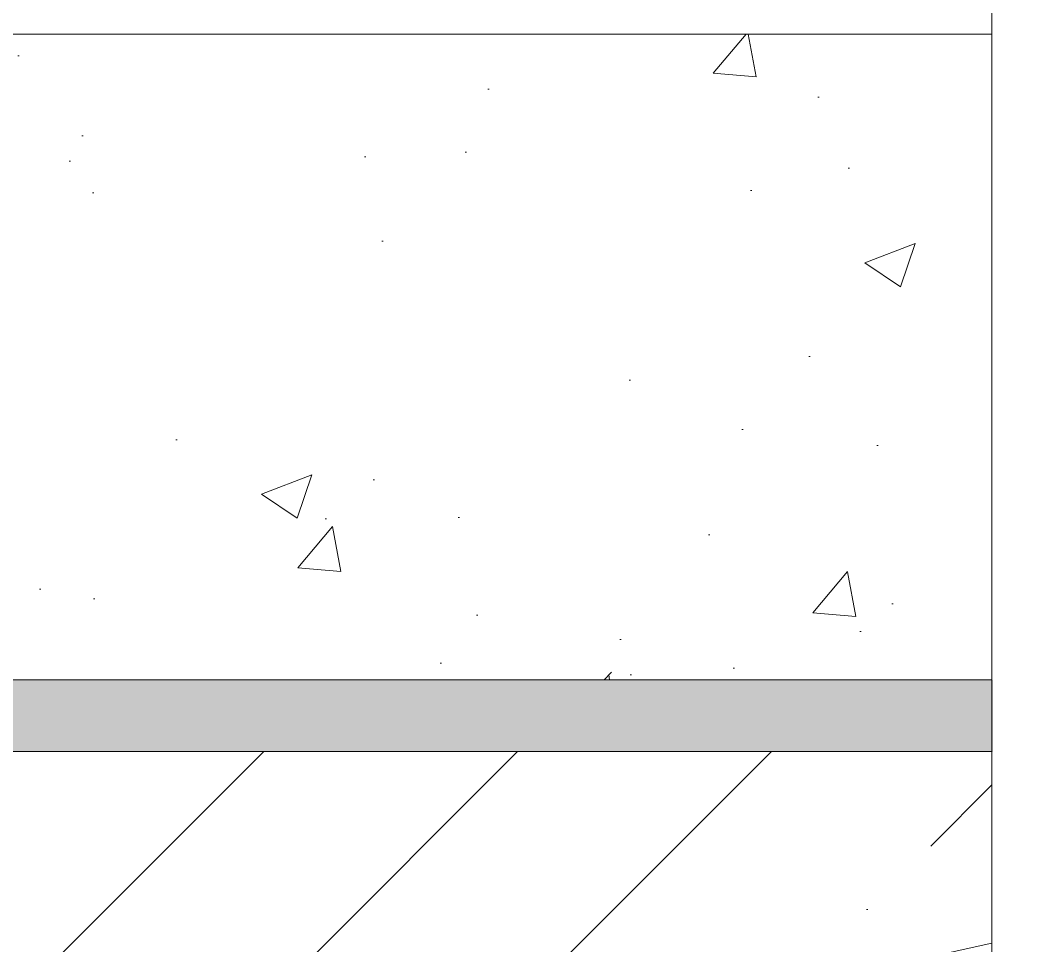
# Model space of a CAD drawing. Header units: millimetres. Extents: x -477321 to 558829, y -132142 to 283081.
# Drawn here: x -464388 to -463692, y 32236 to 32880 of the extents above; entities that cross this region are included whole.
import ezdxf

# ---------------------------------------------------------------- set-up
doc = ezdxf.new("R2010")
doc.units = ezdxf.units.MM
doc.layers.add('АР_Плита', color=220, linetype='Continuous')
doc.layers.add('АР_Тонкие', color=250, linetype='Continuous', lineweight=0)
doc.layers.add('АР_Штриховка', color=252, linetype='Continuous', lineweight=0)

# ---------------------------------------------------------------- blocks, each defined once
blk = doc.blocks.new('*U63')
at = {"color": 8}
blk.add_lwpolyline([(0, -6.6991), (0, 1.5016), (2.25, 2.0016), (-2.25, 2.5016), (0, 3.0016), (0, 12.8133)], dxfattribs=at)

msp = doc.modelspace()

# ---------------------------------------------------------------- hatches: boundary and pattern name
at = {"layer": 'АР_Тонкие'}
h = msp.add_hatch(color=0, dxfattribs=at)
h.paths.add_polyline_path([(-469539.09, 32370.31), (-469539.09, 32420.51), (-470438.88, 32420.51), (-470536.03, 32420.51), (-470536.03, 32370.31)])
h.paths.add_polyline_path([(-467596.02, 32370.31), (-467596.02, 32420.51), (-468567.55, 32420.51), (-468567.55, 32370.31)])
h.paths.add_polyline_path([(-466624.48, 32420.51), (-466624.48, 32370.31), (-465652.95, 32370.31), (-465652.95, 32420.51)])
h.paths.add_polyline_path([(-464681.41, 32420.51), (-464681.41, 32370.31), (-463709.88, 32370.31), (-463709.88, 32420.51)])
at = {"layer": 'АР_Штриховка', "ltscale": 100, "true_color": 0x000000}
h = msp.add_hatch(dxfattribs=at)
h.set_pattern_fill('AR-CONC', color=18, scale=50, style=0)
h.set_pattern_definition([(50, (-5148866.2, 765017.13), (358.630091, -31.376067), [37.5, -412.5]), (355, (-5148866.2, 765017.13), (-69.375667, 376.096067), [30, -330]), (100.4514445, (-5148836.3, 765014.5), (289.254423, 344.719995), [31.870096, -350.571056]), (46.1842, (-5148866.2, 765117.13), (533.620665, -82.75964), [56.25, -618.75]), (96.635635, (-5148821.73, 765110.23), (467.33097, 487.0593), [47.80517, -525.85688]), (351.184164, (-5148866.2, 765117.13), (467.33097, 487.0593), [45, -495]), (21, (-5148816.2, 765092.13), (298.453526, -201.309445), [37.5, -412.5]), (326, (-5148816.2, 765092.13), (121.657666, 362.575023), [30, -330]), (71.451445, (-5148791.33, 765075.35), (420.111188, 161.265576), [31.870095, -350.571056]), (37.5, (-5148866.2, 765017.13), (6.0799277, 166.446927), [0, -326, 0, -335, 0, -331.25]), (7.5, (-5148866.2, 765017.13), (131.534769, 197.205856), [0, -191, 0, -318.5, 0, -126.25]), (327.5, (-5148977.7, 765017.13), (266.911218, -11.277436), [0, -125, 0, -390, 0, -517.5]), (317.5, (-5149027.7, 765017.13), (291.593085, 50.052491), [0, -162.5, 0, -259, 0, -367.5])])
h.paths.add_polyline_path([(-463710.62, 32870.51), (-470536.03, 32870.51), (-470536.03, 32420.51), (-463710.62, 32420.51)])
h = msp.add_hatch(dxfattribs=at)
h.set_pattern_fill('ANSI35', color=18, scale=1000, style=0)
h.set_pattern_definition([(45, (-5148866.2, 764867.13), (-176.776695, 176.776695), []), (45, (-5148689.42, 764867.13), (-176.776695, 176.776695), [312.5, -62.5, 0, -62.5])])
h.paths.add_polyline_path([(-463710.62, 32370.51), (-470536.03, 32370.51), (-470536.03, 31370.51), (-463710.62, 31370.51)])

# ---------------------------------------------------------------- linework, layer by layer
at = {"layer": 'АР_Плита', "color": 18, "lineweight": 5, "ltscale": 100, "true_color": 0x000000}
msp.add_lwpolyline([(-470536.03, 32370.51), (-463710.62, 32370.51), (-463710.62, 31370.51), (-470536.03, 31370.51)], close=True, dxfattribs=at)
at = {"layer": 'АР_Тонкие'}
for points in [[(-470536.03, 32870.51), (-463710.62, 32870.51), (-463710.62, 33070.51), (-470536.03, 33070.51)], [(-470536.03, 32370.51), (-463710.62, 32370.51), (-463710.62, 32870.51), (-470536.03, 32870.51)]]:
    msp.add_lwpolyline(points, close=True, dxfattribs=at)
for points in [[(-470536.03, 32870.51), (-463710.62, 32870.51)], [(-470536.03, 32420.51), (-470536.03, 32420.51), (-463710.62, 32420.51)]]:
    msp.add_lwpolyline(points, dxfattribs=at)

# ---------------------------------------------------------------- block references
at = {"layer": 'АР_Тонкие', "xscale": 100, "yscale": 100, "zscale": 100}
msp.add_blockref('*U63', (-463710.62, 31936.9), dxfattribs=at)

doc.saveas('drawing.dxf')
